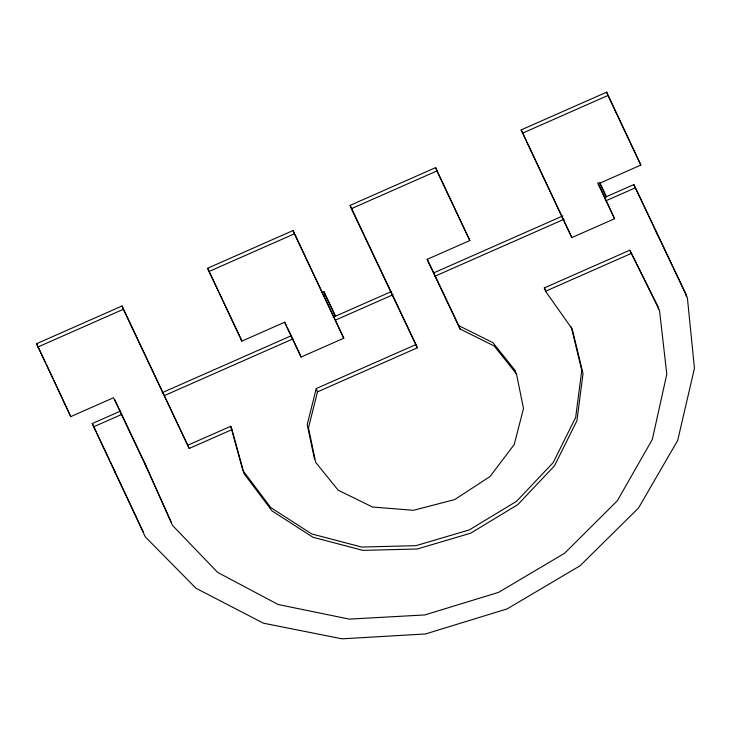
<?xml version="1.0" encoding="UTF-8"?>
<svg xmlns="http://www.w3.org/2000/svg" width="731" height="731" viewBox="0 0 731 731"><rect width="100%" height="100%" fill="white"/><g stroke="black" fill="none" stroke-linecap="round" stroke-linejoin="round"><path stroke-width="1.1" d="M316.249 388.545L317.492 391.871L308.455 427.909L315.737 462.44L338.215 490.218L372.508 507.022L413.39 510.311L454.664 499.593L490.072 476.484L514.24 444.485L523.506 408.465L516.461 373.879L494.174 345.973L460.027 328.987L427.068 259.404L469.832 240.536L435.63 167.627L350.112 205.365L416.012 344.529L316.249 388.545L307.212 424.592L314.485 459.114M231.974 429.6L244.136 473.816L272.014 510.887L312.932 537.258L362.951 550.379L417.246 548.99L470.59 533.219L517.84 504.6L554.454 465.875L576.905 420.782L583.018 373.66L572.218 329.051L545.545 291.249L544.293 287.932L629.811 250.194L659.508 310.456L666.8 374.19L652.326 439.45L617.293 500.826L564.597 553.248L498.597 592.366L424.766 614.945L349.217 619.111L278.2 604.519L217.61 572.382L172.443 525.351L146.456 467.337L113.506 397.755L70.752 416.615L36.55 343.716L122.068 305.978L189.219 448.469L231.974 429.6L230.731 426.283L187.968 445.142M207.586 268.25L293.104 230.521L343.78 338.215L301.017 357.075L284.542 322.289L241.787 341.158L207.586 268.25L218.249 290.764M521.148 129.899L606.666 92.17L640.868 165.069L598.104 183.938L614.579 218.733L571.825 237.593L521.148 129.899L525.991 140.133M37.802 347.033L123.32 309.304L122.068 305.978M208.838 271.576L294.355 233.838L293.104 230.521M317.492 391.871L417.264 347.846L351.364 208.682L436.882 170.953L435.63 167.627M522.4 133.225L607.918 95.487L606.666 92.17M321.969 292.674L324.052 291.76L335.611 316.176M323.212 296L325.304 295.077L324.052 291.76M604.628 197.48L633.85 184.587L687.378 297.709L694.45 368.305L677.71 440.373L638.51 508.027L580.058 565.776L507.086 608.914L425.533 633.951L342.044 638.83L263.388 623.178L195.981 588.245L145.295 536.883L92.243 423.551L120.414 411.124M162.154 392.702L291.559 335.611M333.299 317.19L391.743 291.404M433.483 272.992L562.888 215.892M93.486 426.877L121.666 414.45M164.448 395.572L292.811 338.937M335.593 320.059L392.995 294.73M434.735 276.309L564.14 219.218M605.88 200.797L635.102 187.913M545.545 291.249L631.063 253.52M427.279 259.149L458.776 325.66L492.922 342.647L515.209 370.553L515.894 373.897M544.293 287.932L545.591 289.768M629.811 250.194L658.256 307.13L658.512 309.368M633.85 184.587L686.126 294.383L686.354 296.622M607.918 95.487L640.868 165.069M599.676 182.448L606.419 196.685M599.475 182.713L606.218 196.959M597.83 182.659L614.579 218.733M526.96 142.179L571.825 237.593M436.882 170.953L469.832 240.536M325.304 295.077L335.419 316.441M294.355 233.838L343.78 338.215M284.752 322.033L286.205 325.103M287.173 327.15L299.29 352.735M219.218 292.811L240.051 336.808M123.32 309.304L189.219 448.469M114.685 399.546L145.213 464.011L171.2 522.025M92.243 423.551L96.145 431.802M97.122 433.867L109.321 459.635M110.299 461.7L143.568 532.533M36.55 343.716L45.761 363.152M46.729 365.198L53.025 378.503M53.993 380.549L70.752 416.615M655.817 230.978L657.068 234.295M458.776 325.66L460.027 328.987M416.012 344.529L417.264 347.846M350.112 205.365L351.364 208.682M299.774 353.758L301.017 357.075M240.536 337.832L241.787 341.158M145.213 464.011L146.456 467.337M114.21 469.942L115.452 473.268M230.731 426.283L242.884 470.49L270.762 507.561L311.68 533.932L361.699 547.053L415.994 545.664L469.339 529.902L516.598 501.274L553.212 462.559L575.653 417.465L581.775 370.343L571.24 326.821"/></g></svg>
